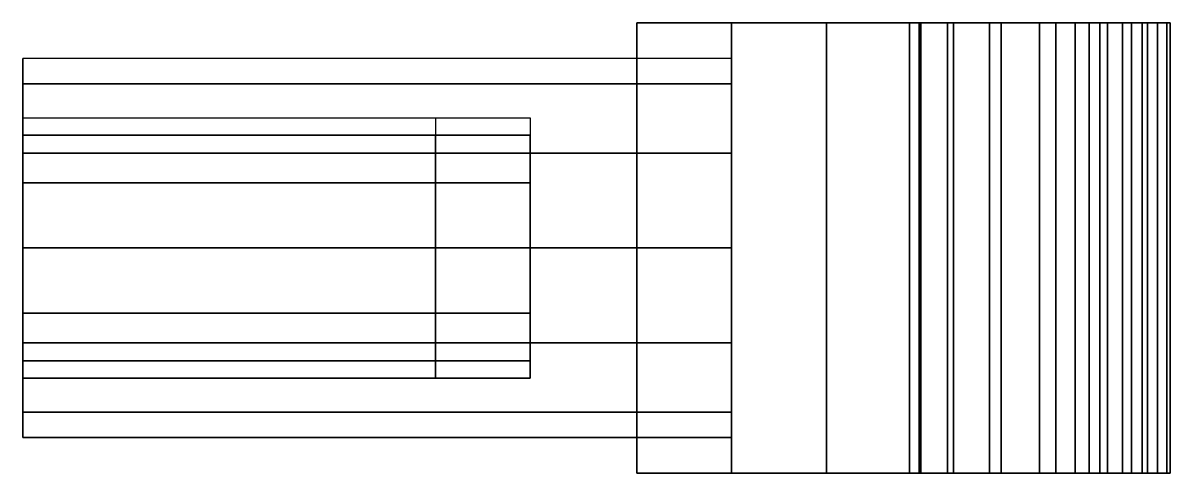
# Model space of a CAD drawing. Extents: x 0 to 48.4, y -19 to 0.
import ezdxf

# ---------------------------------------------------------------- set-up
doc = ezdxf.new("R2010")
doc.units = 0
doc.layers.add('ACESSORIO', color=7, linetype='CONTINUOUS')

msp = doc.modelspace()

# ---------------------------------------------------------------- linework, layer by layer
at = {"layer": 'ACESSORIO'}
for points in [[(44.4, 0, 70.65), (44.4, -19, 70.65), (25.9, -19, 70.65), (25.9, 0, 70.65)], [(25.9, -19, 70.65), (25.9, 0, 70.65), (25.9, 0, 49.35), (25.9, -19, 49.35)], [(25.9, 0, 49.35), (25.9, -19, 49.35), (29.9, -19, 49.35), (29.9, 0, 49.35)], [(33.9, 0, 49.35), (25.9, 0, 49.35), (25.9, 0, 70.65), (37.4, 0, 60.25)], [(29.9, -19, 49.35), (29.9, 0, 49.35), (29.9, 0), (29.9, -19)], [(29.9, 0), (29.9, -19), (33.9, -19), (33.9, 0)], [(29.9, 0, 49.35), (33.9, 0, 49.35), (33.9, 0), (29.9, 0)], [(33.9, -19), (33.9, 0), (33.9, 0, 49.35), (33.9, -19, 49.35)], [(33.9, 0, 49.35), (33.9, -19, 49.35), (44.4, -19, 49.35), (44.4, 0, 49.35)], [(46.778, -19, 56.35), (46.778, 0, 56.35), (48.4, 0, 56.35), (48.4, -19, 56.35)], [(48.4, -19, 63.35), (48.4, 0, 63.35), (47.443, 0, 63.35), (47.443, -19, 63.35)], [(48.4, 0, 66.65), (48.4, -19, 66.65), (48.4, -19, 63.35), (48.4, 0, 63.35)], [(48.4, 0, 56.35), (48.4, -19, 56.35), (48.4, -19, 53.35), (48.4, 0, 53.35)], [(33.9, -19, 49.35), (25.9, -19, 49.35), (25.9, -19, 70.65), (37.4, -19, 60.25)], [(29.9, -19, 49.35), (33.9, -19, 49.35), (33.9, -19), (29.9, -19)]]:
    msp.add_3dface(points, dxfattribs=at)

# ---------------------------------------------------------------- meshes
mesh = msp.add_polymesh((2, 7), dxfattribs=at)
for k, corner in enumerate([(47.443, 0, 63.35), (45.766, 0, 64.944), (43.583, 0, 65.707), (41.278, 0, 65.505), (39.26, 0, 64.373), (37.887, 0, 62.512), (37.4, 0, 60.25), (47.443, -19, 63.35), (45.766, -19, 64.944), (43.583, -19, 65.707), (41.278, -19, 65.505), (39.26, -19, 64.373), (37.887, -19, 62.512), (37.4, -19, 60.25)]):
    mesh.set_mesh_vertex(divmod(k, 7), corner)
mesh = msp.add_polymesh((2, 7), dxfattribs=at)
for k, corner in enumerate([(46.778, -19, 56.35), (44.993, -19, 55.164), (42.89, -19, 54.75), (40.788, -19, 55.172), (39.007, -19, 56.365), (37.818, -19, 58.148), (37.4, -19, 60.25), (46.778, 0, 56.35), (44.993, 0, 55.164), (42.89, 0, 54.75), (40.788, 0, 55.172), (39.007, 0, 56.365), (37.818, 0, 58.148), (37.4, 0, 60.25)]):
    mesh.set_mesh_vertex(divmod(k, 7), corner)
mesh = msp.add_polymesh((2, 7), dxfattribs=at)
for k, corner in enumerate([(47.443, 0, 63.35), (45.766, 0, 64.944), (43.583, 0, 65.707), (41.278, 0, 65.505), (39.26, 0, 64.373), (37.887, 0, 62.512), (37.4, 0, 60.25), (44.4, 0, 70.65), (41.317, 0, 70.65), (38.233, 0, 70.65), (35.15, 0, 70.65), (32.067, 0, 70.65), (28.983, 0, 70.65), (25.9, 0, 70.65)]):
    mesh.set_mesh_vertex(divmod(k, 7), corner)
mesh = msp.add_polymesh((2, 7), dxfattribs=at)
for k, corner in enumerate([(33.9, 0, 49.35), (35.65, 0, 49.35), (37.4, 0, 49.35), (39.15, 0, 49.35), (40.9, 0, 49.35), (42.65, 0, 49.35), (44.4, 0, 49.35), (37.4, 0, 60.25), (37.818, 0, 58.148), (39.007, 0, 56.365), (40.788, 0, 55.172), (42.89, 0, 54.75), (44.993, 0, 55.164), (46.778, 0, 56.35)]):
    mesh.set_mesh_vertex(divmod(k, 7), corner)
mesh = msp.add_polymesh((2, 7), dxfattribs=at)
for k, corner in enumerate([(44.4, -19, 70.65), (45.435, -19, 70.514), (46.4, -19, 70.114), (47.228, -19, 69.478), (47.864, -19, 68.65), (48.264, -19, 67.685), (48.4, -19, 66.65), (44.4, 0, 70.65), (45.435, 0, 70.514), (46.4, 0, 70.114), (47.228, 0, 69.478), (47.864, 0, 68.65), (48.264, 0, 67.685), (48.4, 0, 66.65)]):
    mesh.set_mesh_vertex(divmod(k, 7), corner)
mesh = msp.add_polymesh((2, 7), dxfattribs=at)
for k, corner in enumerate([(44.4, -19, 49.35), (45.435, -19, 49.486), (46.4, -19, 49.886), (47.228, -19, 50.522), (47.864, -19, 51.35), (48.264, -19, 52.315), (48.4, -19, 53.35), (44.4, 0, 49.35), (45.435, 0, 49.486), (46.4, 0, 49.886), (47.228, 0, 50.522), (47.864, 0, 51.35), (48.264, 0, 52.315), (48.4, 0, 53.35)]):
    mesh.set_mesh_vertex(divmod(k, 7), corner)
mesh = msp.add_polymesh((2, 7), dxfattribs=at)
for k, corner in enumerate([(44.4, 0, 49.35), (45.435, 0, 49.486), (46.4, 0, 49.886), (47.228, 0, 50.522), (47.864, 0, 51.35), (48.264, 0, 52.315), (48.4, 0, 53.35), (46.778, 0, 56.35), (47.048, 0, 56.35), (47.319, 0, 56.35), (47.589, 0, 56.35), (47.859, 0, 56.35), (48.13, 0, 56.35), (48.4, 0, 56.35)]):
    mesh.set_mesh_vertex(divmod(k, 7), corner)
mesh = msp.add_polymesh((2, 7), dxfattribs=at)
for k, corner in enumerate([(47.443, 0, 63.35), (47.603, 0, 63.35), (47.762, 0, 63.35), (47.922, 0, 63.35), (48.081, 0, 63.35), (48.241, 0, 63.35), (48.4, 0, 63.35), (44.4, 0, 70.65), (45.435, 0, 70.514), (46.4, 0, 70.114), (47.228, 0, 69.478), (47.864, 0, 68.65), (48.264, 0, 67.685), (48.4, 0, 66.65)]):
    mesh.set_mesh_vertex(divmod(k, 7), corner)
mesh = msp.add_polymesh((2, 12), dxfattribs=dict(at, n_close=True))
for k, corner in enumerate([(0, -1.5, 60.25), (0, -2.572, 64.25), (0, -5.5, 67.178), (0, -9.5, 68.25), (0, -13.5, 67.178), (0, -16.428, 64.25), (0, -17.5, 60.25), (0, -16.428, 56.25), (0, -13.5, 53.322), (0, -9.5, 52.25), (0, -5.5, 53.322), (0, -2.572, 56.25), (25.9, -1.5, 60.25), (25.9, -2.572, 64.25), (25.9, -5.5, 67.178), (25.9, -9.5, 68.25), (25.9, -13.5, 67.178), (25.9, -16.428, 64.25), (25.9, -17.5, 60.25), (25.9, -16.428, 56.25), (25.9, -13.5, 53.322), (25.9, -9.5, 52.25), (25.9, -5.5, 53.322), (25.9, -2.572, 56.25)]):
    mesh.set_mesh_vertex(divmod(k, 12), corner)
mesh = msp.add_polymesh((2, 12), dxfattribs=dict(at, n_close=True))
for k, corner in enumerate([(0, -4, 60.25), (0, -4.737, 63), (0, -6.75, 65.013), (0, -9.5, 65.75), (0, -12.25, 65.013), (0, -14.263, 63), (0, -15, 60.25), (0, -14.263, 57.5), (0, -12.25, 55.487), (0, -9.5, 54.75), (0, -6.75, 55.487), (0, -4.737, 57.5), (0, -1.5, 60.25), (0, -2.572, 64.25), (0, -5.5, 67.178), (0, -9.5, 68.25), (0, -13.5, 67.178), (0, -16.428, 64.25), (0, -17.5, 60.25), (0, -16.428, 56.25), (0, -13.5, 53.322), (0, -9.5, 52.25), (0, -5.5, 53.322), (0, -2.572, 56.25)]):
    mesh.set_mesh_vertex(divmod(k, 12), corner)
mesh = msp.add_polymesh((2, 12), dxfattribs=dict(at, n_close=True))
for k, corner in enumerate([(0, -4, 10.2), (0, -4.737, 12.95), (0, -6.75, 14.963), (0, -9.5, 15.7), (0, -12.25, 14.963), (0, -14.263, 12.95), (0, -15, 10.2), (0, -14.263, 7.45), (0, -12.25, 5.437), (0, -9.5, 4.7), (0, -6.75, 5.437), (0, -4.737, 7.45), (0, -1.5, 10.2), (0, -2.572, 14.2), (0, -5.5, 17.128), (0, -9.5, 18.2), (0, -13.5, 17.128), (0, -16.428, 14.2), (0, -17.5, 10.2), (0, -16.428, 6.2), (0, -13.5, 3.272), (0, -9.5, 2.2), (0, -5.5, 3.272), (0, -2.572, 6.2)]):
    mesh.set_mesh_vertex(divmod(k, 12), corner)
mesh = msp.add_polymesh((2, 12), dxfattribs=dict(at, n_close=True))
for k, corner in enumerate([(0, -1.5, 10.2), (0, -2.572, 14.2), (0, -5.5, 17.128), (0, -9.5, 18.2), (0, -13.5, 17.128), (0, -16.428, 14.2), (0, -17.5, 10.2), (0, -16.428, 6.2), (0, -13.5, 3.272), (0, -9.5, 2.2), (0, -5.5, 3.272), (0, -2.572, 6.2), (29.9, -1.5, 10.2), (29.9, -2.572, 14.2), (29.9, -5.5, 17.128), (29.9, -9.5, 18.2), (29.9, -13.5, 17.128), (29.9, -16.428, 14.2), (29.9, -17.5, 10.2), (29.9, -16.428, 6.2), (29.9, -13.5, 3.272), (29.9, -9.5, 2.2), (29.9, -5.5, 3.272), (29.9, -2.572, 6.2)]):
    mesh.set_mesh_vertex(divmod(k, 12), corner)
mesh = msp.add_polymesh((2, 12), dxfattribs=dict(at, n_close=True))
for k, corner in enumerate([(17.4, -4, 60.25), (17.4, -4.737, 63), (17.4, -6.75, 65.013), (17.4, -9.5, 65.75), (17.4, -12.25, 65.013), (17.4, -14.263, 63), (17.4, -15, 60.25), (17.4, -14.263, 57.5), (17.4, -12.25, 55.487), (17.4, -9.5, 54.75), (17.4, -6.75, 55.487), (17.4, -4.737, 57.5), (0, -4, 60.25), (0, -4.737, 63), (0, -6.75, 65.013), (0, -9.5, 65.75), (0, -12.25, 65.013), (0, -14.263, 63), (0, -15, 60.25), (0, -14.263, 57.5), (0, -12.25, 55.487), (0, -9.5, 54.75), (0, -6.75, 55.487), (0, -4.737, 57.5)]):
    mesh.set_mesh_vertex(divmod(k, 12), corner)
mesh = msp.add_polymesh((2, 12), dxfattribs=dict(at, n_close=True))
for k, corner in enumerate([(21.4, -4, 10.2), (21.4, -4.737, 12.95), (21.4, -6.75, 14.963), (21.4, -9.5, 15.7), (21.4, -12.25, 14.963), (21.4, -14.263, 12.95), (21.4, -15, 10.2), (21.4, -14.263, 7.45), (21.4, -12.25, 5.437), (21.4, -9.5, 4.7), (21.4, -6.75, 5.437), (21.4, -4.737, 7.45), (0, -4, 10.2), (0, -4.737, 12.95), (0, -6.75, 14.963), (0, -9.5, 15.7), (0, -12.25, 14.963), (0, -14.263, 12.95), (0, -15, 10.2), (0, -14.263, 7.45), (0, -12.25, 5.437), (0, -9.5, 4.7), (0, -6.75, 5.437), (0, -4.737, 7.45)]):
    mesh.set_mesh_vertex(divmod(k, 12), corner)
mesh = msp.add_polymesh((2, 7), dxfattribs=at)
for k, corner in enumerate([(47.443, -19, 63.35), (45.766, -19, 64.944), (43.583, -19, 65.707), (41.278, -19, 65.505), (39.26, -19, 64.373), (37.887, -19, 62.512), (37.4, -19, 60.25), (44.4, -19, 70.65), (41.317, -19, 70.65), (38.233, -19, 70.65), (35.15, -19, 70.65), (32.067, -19, 70.65), (28.983, -19, 70.65), (25.9, -19, 70.65)]):
    mesh.set_mesh_vertex(divmod(k, 7), corner)
mesh = msp.add_polymesh((2, 7), dxfattribs=at)
for k, corner in enumerate([(33.9, -19, 49.35), (35.65, -19, 49.35), (37.4, -19, 49.35), (39.15, -19, 49.35), (40.9, -19, 49.35), (42.65, -19, 49.35), (44.4, -19, 49.35), (37.4, -19, 60.25), (37.818, -19, 58.148), (39.007, -19, 56.365), (40.788, -19, 55.172), (42.89, -19, 54.75), (44.993, -19, 55.164), (46.778, -19, 56.35)]):
    mesh.set_mesh_vertex(divmod(k, 7), corner)
mesh = msp.add_polymesh((2, 7), dxfattribs=at)
for k, corner in enumerate([(44.4, -19, 49.35), (45.435, -19, 49.486), (46.4, -19, 49.886), (47.228, -19, 50.522), (47.864, -19, 51.35), (48.264, -19, 52.315), (48.4, -19, 53.35), (46.778, -19, 56.35), (47.048, -19, 56.35), (47.319, -19, 56.35), (47.589, -19, 56.35), (47.859, -19, 56.35), (48.13, -19, 56.35), (48.4, -19, 56.35)]):
    mesh.set_mesh_vertex(divmod(k, 7), corner)
mesh = msp.add_polymesh((2, 7), dxfattribs=at)
for k, corner in enumerate([(47.443, -19, 63.35), (47.603, -19, 63.35), (47.762, -19, 63.35), (47.922, -19, 63.35), (48.081, -19, 63.35), (48.241, -19, 63.35), (48.4, -19, 63.35), (44.4, -19, 70.65), (45.435, -19, 70.514), (46.4, -19, 70.114), (47.228, -19, 69.478), (47.864, -19, 68.65), (48.264, -19, 67.685), (48.4, -19, 66.65)]):
    mesh.set_mesh_vertex(divmod(k, 7), corner)

doc.saveas('drawing.dxf')
